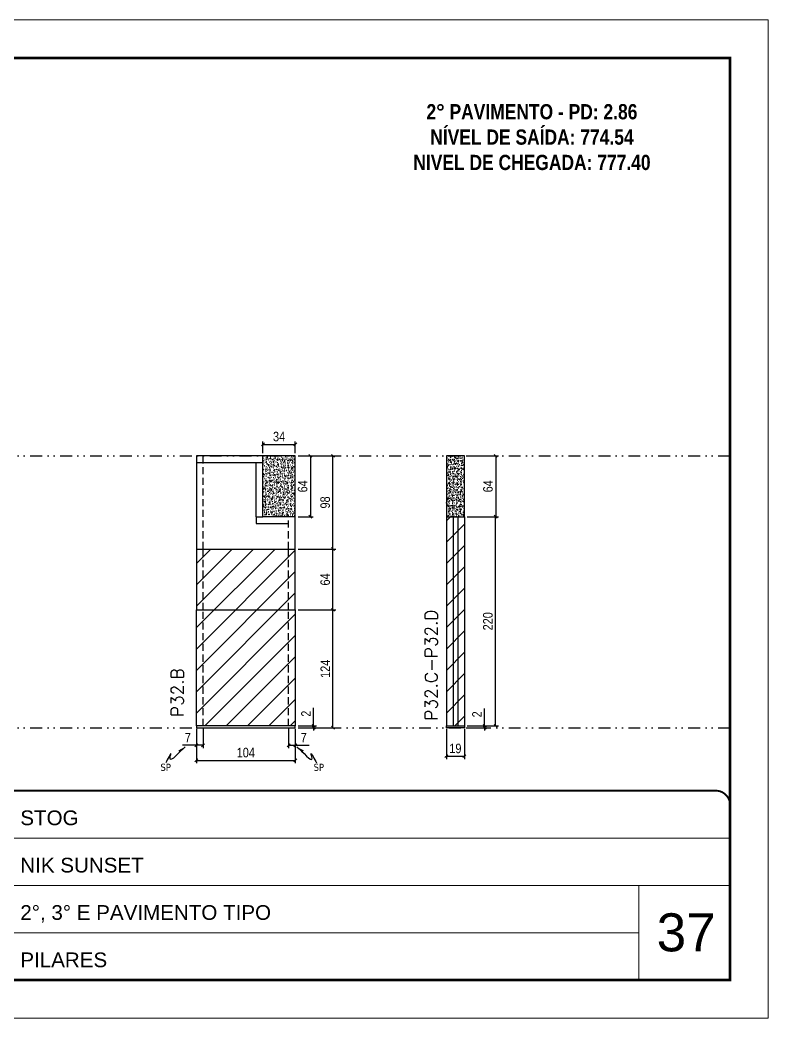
# Model space of a CAD drawing. Extents: x 808 to 7089, y -98 to 17032.
# Drawn here: x 1507 to 2293, y 5645 to 6695 of the extents above; entities that cross this region are included whole.
import ezdxf

# ---------------------------------------------------------------- set-up
doc = ezdxf.new("R2010")
doc.units = 0
for name, pattern in [('CONTINUO', [0]), ('DASHED', [0.75, 0.5, -0.25]), ('DIVIDE2', [0.625, 0.25, -0.125, 0, -0.125, 0, -0.125]), ('HIDDEN', [0.375, 0.25, -0.125])]:
    doc.linetypes.add(name, pattern=pattern)
for name, color, linetype, lineweight in [('CARIMBO', 255, 'Continuous', 9), ('Folhas', 255, 'Continuous', 9), ('REAPROVEITAMENTO', 251, 'Continuous', 9), ('SARRAFO DE PRESSAO', 251, 'DASHED', 9), ('Texto Seção', 7, 'Continuous', 15)]:
    doc.layers.add(name, color=color, linetype=linetype, lineweight=lineweight)
for name, color, linetype in [('COTA', 241, 'Continuous'), ('NOMENCLATURA', 7, 'Continuous'), ('Nível', 160, 'Continuous'), ('Painéis', 200, 'Continuous'), ('SARR_2.2x7', 40, 'Continuous'), ('Sarrafo de Pressão', 42, 'HIDDEN'), ('texto', 7, 'Continuous')]:
    doc.layers.add(name, color=color, linetype=linetype)
doc.styles.add('ARIAL', font='arial.ttf')
doc.styles.add('COTA TECNICA', font='techl___.ttf', dxfattribs={"height": 10})
doc.styles.add('COTA TECNICA-50', font='techl___.ttf', dxfattribs={"height": 10})
doc.styles.add('REGUA-120', font='ROMANS.shx', dxfattribs={"height": 15})
doc.styles.add('ROMANC', font='techb___.ttf', dxfattribs={"height": 2.5})
doc.styles.get("Standard").update_dxf_attribs({"font": 'arial.ttf'})
doc.dimstyles.new('COTA PAINEL-50', dxfattribs={"dimtxt": 10, "dimasz": 3, "dimexe": 3, "dimexo": 3, "dimgap": 3, "dimtad": 1, "dimdec": 1, "dimzin": 12, "dimdsep": 46, "dimtxsty": 'COTA TECNICA-50', "dimblk1": 'OBLIQUE', "dimblk2": 'OBLIQUE', "dimsah": 1, "dimcen": 0.9, "dimclrd": 4, "dimclre": 4, "dimclrt": 240, "dimadec": 1, "dimazin": 3, "dimtfac": 1, "dimtdec": 1, "dimtmove": 0, "dimatfit": 3, "dimfxl": 1, "dimtolj": 1, "dimtzin": 12, "dimarcsym": 0})
doc.dimstyles.new('PAINEL', dxfattribs={"dimtxt": 10, "dimasz": 3, "dimexe": 3, "dimexo": 3, "dimgap": 3, "dimtad": 1, "dimdec": 1, "dimzin": 12, "dimdsep": 46, "dimtxsty": 'COTA TECNICA', "dimblk1": 'OBLIQUE', "dimblk2": 'OBLIQUE', "dimsah": 1, "dimcen": 0.9, "dimclrd": 4, "dimclre": 4, "dimclrt": 240, "dimadec": 1, "dimazin": 3, "dimtfac": 1, "dimtdec": 1, "dimtmove": 0, "dimatfit": 3, "dimfxl": 1, "dimtolj": 1, "dimtzin": 12, "dimarcsym": 0})
doc.dimstyles.get("Standard").update_dxf_attribs({"dimtxt": 0.18, "dimasz": 0.18, "dimexe": 0.18, "dimexo": 0.0625, "dimgap": 0.09, "dimtad": 0, "dimtih": 1, "dimtoh": 1, "dimdec": 4, "dimzin": 0, "dimdsep": 46, "dimtxsty": 'Standard', "dimcen": 0.09, "dimadec": 0, "dimazin": 0, "dimtfac": 1, "dimtdec": 4, "dimtofl": 0, "dimtmove": 0, "dimatfit": 3, "dimfxl": 1, "dimtolj": 1, "dimtzin": 0, "dimarcsym": 0})

# ---------------------------------------------------------------- blocks, each defined once
blk = doc.blocks.new('9999999999')
at = {"color": 30, "linetype": 'CONTINUO'}
for p, q in [((98564.6, 34379.6), (99584, 34379.6)), ((98564.6, 34329.8), (99488, 34329.8)), ((99584, 34329.8), (99488, 34329.8)), ((99488, 34329.8), (99488, 34230.2)), ((98564.6, 34280), (99488, 34280))]:
    blk.add_line(p, q, dxfattribs=at)
at = {"color": 30, "linetype": 'CONTINUO', "const_width": 2}
blk.add_lwpolyline([(99584, 34230.2), (99584, 34414.4, 0.414214), (99569, 34429.4), (98229, 34429.4, 0.414214), (98214, 34414.4), (98214, 34245.2, 0.414214), (98229, 34230.2), (99584, 34230.2)], format="xyb", dxfattribs=at)
at = {"layer": 'Folhas'}
blk.add_lwpolyline([(98139, 34190.2), (99624, 34190.2), (99624, 35240.2), (98139, 35240.2)], close=True, dxfattribs=at)
at = {"layer": 'Folhas', "color": 30, "const_width": 3}
blk.add_lwpolyline([(98214, 34230.2), (99584, 34230.2), (99584, 35200.2), (98214, 35200.2)], close=True, dxfattribs=at)
at = {"color": 7, "linetype": 'Continuous', "ltscale": 5, "style": 'ARIAL'}
for s, height, p in [('STOG', 15.48, (98837.7, 34393.1)), ('NIK SUNSET', 15.48, (98837.7, 34343.3)), ('2°, 3° E PAVIMENTO TIPO', 15.483, (98837.7, 34293.5)), ('PILARES', 15.48, (98837.7, 34243.7))]:
    blk.add_text(s, height=height, dxfattribs=at).set_placement(p)
blk = doc.blocks.new('_Oblique')
at = {"color": 0, "linetype": 'ByBlock', "lineweight": -2}
blk.add_line((-0.5, -0.5), (0.5, 0.5), dxfattribs=at)
blk = doc.blocks.new('*D692')
at = {"layer": 'COTA', "color": 4, "lineweight": -2, "transparency": 16777216}
for p, q in [((1954.9, 5949.7), (1954.9, 5917.8)), ((1973.9, 5949.7), (1973.9, 5917.8)), ((1954.9, 5920.8), (1973.9, 5920.8))]:
    blk.add_line(p, q, dxfattribs=at)
at = {"layer": 'Defpoints', "color": 0, "transparency": 16777216}
for p in [(1954.9, 5952.7), (1973.9, 5952.7), (1973.9, 5920.8)]:
    blk.add_point(p, dxfattribs=at)
at = {"layer": 'COTA', "color": 4, "lineweight": -2, "transparency": 16777216, "xscale": 3, "yscale": 3, "zscale": 3, "rotation": 180}
blk.add_blockref('_Oblique', (1954.9, 5920.8), dxfattribs=at)
at = {"layer": 'COTA', "color": 4, "lineweight": -2, "transparency": 16777216, "xscale": 3, "yscale": 3, "zscale": 3}
blk.add_blockref('_Oblique', (1973.9, 5920.8), dxfattribs=at)
at = {"layer": 'COTA', "color": 240, "transparency": 16777216, "insert": (1964.4, 5928.9), "char_height": 10, "attachment_point": 5, "style": 'COTA TECNICA'}
blk.add_mtext('\\A1;19', dxfattribs=at)
blk = doc.blocks.new('*D693')
at = {"layer": 'COTA', "color": 4, "lineweight": -2, "transparency": 16777216}
for p, q in [((1976.9, 6172.7), (2009.7, 6172.7)), ((2006.7, 5952.7), (2006.7, 6172.7)), ((1976.9, 5952.7), (2009.7, 5952.7))]:
    blk.add_line(p, q, dxfattribs=at)
at = {"layer": 'Defpoints', "color": 0, "transparency": 16777216}
for p in [(1973.9, 6172.7), (2006.7, 6172.7), (1973.9, 5952.7)]:
    blk.add_point(p, dxfattribs=at)
at = {"layer": 'COTA', "color": 4, "lineweight": -2, "transparency": 16777216, "xscale": 3, "yscale": 3, "zscale": 3}
for p, rotation in [((2006.7, 6172.7), 90), ((2006.7, 5952.7), 270)]:
    blk.add_blockref('_Oblique', p, dxfattribs=dict(at, rotation=rotation))
at = {"layer": 'COTA', "color": 240, "transparency": 16777216, "insert": (1998.6, 6062.7), "char_height": 10, "attachment_point": 5, "rotation": 90, "style": 'COTA TECNICA'}
blk.add_mtext('\\A1;220', dxfattribs=at)
blk = doc.blocks.new('*D694')
at = {"layer": 'COTA', "color": 4, "lineweight": -2, "transparency": 16777216}
for p, q in [((1995.1, 5952.7), (1995.1, 5970.8)), ((1976.9, 5952.7), (1998.1, 5952.7)), ((1976.9, 5950.7), (1998.1, 5950.7)), ((1995.1, 5950.7), (1995.1, 5952.7)), ((1995.1, 5950.7), (1995.1, 5947.7))]:
    blk.add_line(p, q, dxfattribs=at)
at = {"layer": 'Defpoints', "color": 0, "transparency": 16777216}
for p in [(1973.9, 5952.7), (1973.9, 5950.7), (1995.1, 5952.7)]:
    blk.add_point(p, dxfattribs=at)
at = {"layer": 'COTA', "color": 4, "lineweight": -2, "transparency": 16777216, "xscale": 3, "yscale": 3, "zscale": 3}
for p, rotation in [((1995.1, 5952.7), 270), ((1995.1, 5950.7), 90)]:
    blk.add_blockref('_Oblique', p, dxfattribs=dict(at, rotation=rotation))
at = {"layer": 'COTA', "color": 240, "transparency": 16777216, "insert": (1987.1, 5964.8), "char_height": 10, "attachment_point": 5, "rotation": 90, "style": 'COTA TECNICA-50'}
blk.add_mtext('\\A1;2', dxfattribs=at)
blk = doc.blocks.new('*D695')
at = {"layer": 'COTA', "color": 4, "lineweight": -2, "transparency": 16777216}
for p, q in [((1692, 5949.7), (1692, 5913.4)), ((1796, 5949.7), (1796, 5913.4)), ((1692, 5916.4), (1796, 5916.4))]:
    blk.add_line(p, q, dxfattribs=at)
at = {"layer": 'Defpoints', "color": 0, "transparency": 16777216}
for p in [(1692, 5952.7), (1796, 5952.7), (1796, 5916.4)]:
    blk.add_point(p, dxfattribs=at)
at = {"layer": 'COTA', "color": 4, "lineweight": -2, "transparency": 16777216, "xscale": 3, "yscale": 3, "zscale": 3, "rotation": 180}
blk.add_blockref('_Oblique', (1692, 5916.4), dxfattribs=at)
at = {"layer": 'COTA', "color": 4, "lineweight": -2, "transparency": 16777216, "xscale": 3, "yscale": 3, "zscale": 3}
blk.add_blockref('_Oblique', (1796, 5916.4), dxfattribs=at)
at = {"layer": 'COTA', "color": 240, "transparency": 16777216, "insert": (1744, 5924.5), "char_height": 10, "attachment_point": 5, "style": 'COTA TECNICA'}
blk.add_mtext('\\A1;104', dxfattribs=at)
blk = doc.blocks.new('*D696')
at = {"layer": 'COTA', "color": 4, "lineweight": -2, "transparency": 16777216}
for p, q in [((1692, 5947.7), (1692, 5929.2)), ((1699, 5949.7), (1699, 5929.2)), ((1692, 5932.2), (1677.3, 5932.2)), ((1699, 5932.2), (1692, 5932.2))]:
    blk.add_line(p, q, dxfattribs=at)
at = {"layer": 'Defpoints', "color": 0, "transparency": 16777216}
for p in [(1692, 5950.7), (1699, 5952.7), (1692, 5932.2)]:
    blk.add_point(p, dxfattribs=at)
at = {"layer": 'COTA', "color": 4, "lineweight": -2, "transparency": 16777216, "xscale": 3, "yscale": 3, "zscale": 3, "rotation": 180}
blk.add_blockref('_Oblique', (1692, 5932.2), dxfattribs=at)
at = {"layer": 'COTA', "color": 4, "lineweight": -2, "transparency": 16777216, "xscale": 3, "yscale": 3, "zscale": 3}
blk.add_blockref('_Oblique', (1699, 5932.2), dxfattribs=at)
at = {"layer": 'COTA', "color": 240, "transparency": 16777216, "insert": (1683.1, 5940.3), "char_height": 10, "attachment_point": 5, "style": 'COTA TECNICA-50'}
blk.add_mtext('\\A1;7', dxfattribs=at)
blk = doc.blocks.new('*D697')
at = {"layer": 'COTA', "color": 4, "lineweight": -2, "transparency": 16777216}
for p, q in [((1789, 5949.7), (1789, 5929.2)), ((1796, 5947.7), (1796, 5929.2)), ((1789, 5932.2), (1796, 5932.2)), ((1796, 5932.2), (1810.7, 5932.2))]:
    blk.add_line(p, q, dxfattribs=at)
at = {"layer": 'Defpoints', "color": 0, "transparency": 16777216}
for p in [(1789, 5952.7), (1796, 5950.7), (1796, 5932.2)]:
    blk.add_point(p, dxfattribs=at)
at = {"layer": 'COTA', "color": 4, "lineweight": -2, "transparency": 16777216, "xscale": 3, "yscale": 3, "zscale": 3, "rotation": 180}
blk.add_blockref('_Oblique', (1789, 5932.2), dxfattribs=at)
at = {"layer": 'COTA', "color": 4, "lineweight": -2, "transparency": 16777216, "xscale": 3, "yscale": 3, "zscale": 3}
blk.add_blockref('_Oblique', (1796, 5932.2), dxfattribs=at)
at = {"layer": 'COTA', "color": 240, "transparency": 16777216, "insert": (1804.9, 5940.3), "char_height": 10, "attachment_point": 5, "style": 'COTA TECNICA-50'}
blk.add_mtext('\\A1;7', dxfattribs=at)
blk = doc.blocks.new('*D698')
at = {"layer": 'COTA', "color": 4, "linetype": 'ByBlock', "lineweight": -2, "transparency": 16777216}
for p, q in [((1799, 6074.7), (1838.7, 6074.7)), ((1835.7, 5950.7), (1835.7, 6074.7)), ((1799, 5950.7), (1838.7, 5950.7))]:
    blk.add_line(p, q, dxfattribs=at)
at = {"layer": 'Defpoints', "color": 0, "linetype": 'ByBlock', "transparency": 16777216}
for p in [(1796, 6074.7), (1835.7, 6074.7), (1796, 5950.7)]:
    blk.add_point(p, dxfattribs=at)
at = {"layer": 'COTA', "color": 4, "linetype": 'ByBlock', "lineweight": -2, "transparency": 16777216, "xscale": 3, "yscale": 3, "zscale": 3}
for p, rotation in [((1835.7, 6074.7), 90), ((1835.7, 5950.7), 270)]:
    blk.add_blockref('_Oblique', p, dxfattribs=dict(at, rotation=rotation))
at = {"layer": 'COTA', "color": 240, "linetype": 'ByBlock', "transparency": 16777216, "insert": (1827.6, 6012.7), "char_height": 10, "attachment_point": 5, "rotation": 90, "style": 'COTA TECNICA'}
blk.add_mtext('\\A1;124', dxfattribs=at)
blk = doc.blocks.new('*D699')
at = {"layer": 'COTA', "color": 4, "lineweight": -2, "transparency": 16777216}
for p, q in [((1815.3, 5952.7), (1815.3, 5971.5)), ((1799, 5952.7), (1818.3, 5952.7)), ((1799, 5950.7), (1818.3, 5950.7)), ((1815.3, 5950.7), (1815.3, 5952.7)), ((1815.3, 5950.7), (1815.3, 5947.7))]:
    blk.add_line(p, q, dxfattribs=at)
at = {"layer": 'Defpoints', "color": 0, "transparency": 16777216}
for p in [(1796, 5952.7), (1796, 5950.7), (1815.3, 5950.7)]:
    blk.add_point(p, dxfattribs=at)
at = {"layer": 'COTA', "color": 4, "lineweight": -2, "transparency": 16777216, "xscale": 3, "yscale": 3, "zscale": 3}
for p, rotation in [((1815.3, 5952.7), 270), ((1815.3, 5950.7), 90)]:
    blk.add_blockref('_Oblique', p, dxfattribs=dict(at, rotation=rotation))
at = {"layer": 'COTA', "color": 240, "transparency": 16777216, "insert": (1807.3, 5965.5), "char_height": 10, "attachment_point": 5, "rotation": 90, "style": 'COTA TECNICA-50'}
blk.add_mtext('\\A1;2', dxfattribs=at)
blk = doc.blocks.new('*D700')
at = {"layer": 'COTA', "color": 4, "linetype": 'ByBlock', "lineweight": -2, "transparency": 16777216}
for p, q in [((1799, 6074.7), (1838.7, 6074.7)), ((1835.7, 5950.7), (1835.7, 6074.7)), ((1799, 5950.7), (1838.7, 5950.7))]:
    blk.add_line(p, q, dxfattribs=at)
at = {"layer": 'Defpoints', "color": 0, "linetype": 'ByBlock', "transparency": 16777216}
for p in [(1796, 6074.7), (1835.7, 6074.7), (1796, 5950.7)]:
    blk.add_point(p, dxfattribs=at)
at = {"layer": 'COTA', "color": 4, "linetype": 'ByBlock', "lineweight": -2, "transparency": 16777216, "xscale": 3, "yscale": 3, "zscale": 3}
for p, rotation in [((1835.7, 6074.7), 90), ((1835.7, 5950.7), 270)]:
    blk.add_blockref('_Oblique', p, dxfattribs=dict(at, rotation=rotation))
at = {"layer": 'COTA', "color": 240, "linetype": 'ByBlock', "transparency": 16777216, "insert": (1827.6, 6012.7), "char_height": 10, "attachment_point": 5, "rotation": 90, "style": 'COTA TECNICA'}
blk.add_mtext('\\A1;124', dxfattribs=at)
blk = doc.blocks.new('*D701')
at = {"layer": 'COTA', "color": 4, "lineweight": -2, "transparency": 16777216}
for p, q in [((1799, 6138.7), (1838.7, 6138.7)), ((1835.7, 6074.7), (1835.7, 6138.7)), ((1799, 6074.7), (1838.7, 6074.7))]:
    blk.add_line(p, q, dxfattribs=at)
at = {"layer": 'Defpoints', "color": 0, "transparency": 16777216}
for p in [(1796, 6138.7), (1835.7, 6138.7), (1796, 6074.7)]:
    blk.add_point(p, dxfattribs=at)
at = {"layer": 'COTA', "color": 4, "lineweight": -2, "transparency": 16777216, "xscale": 3, "yscale": 3, "zscale": 3}
for p, rotation in [((1835.7, 6138.7), 90), ((1835.7, 6074.7), 270)]:
    blk.add_blockref('_Oblique', p, dxfattribs=dict(at, rotation=rotation))
at = {"layer": 'COTA', "color": 240, "transparency": 16777216, "insert": (1827.5, 6106.7), "char_height": 10, "attachment_point": 5, "rotation": 90, "style": 'COTA TECNICA-50'}
blk.add_mtext('\\A1;64', dxfattribs=at)
blk = doc.blocks.new('*D702')
at = {"layer": 'COTA', "color": 4, "lineweight": -2, "transparency": 16777216}
for p, q in [((1799, 6236.7), (1838.7, 6236.7)), ((1835.7, 6138.7), (1835.7, 6236.7)), ((1799, 6138.7), (1838.7, 6138.7))]:
    blk.add_line(p, q, dxfattribs=at)
at = {"layer": 'Defpoints', "color": 0, "transparency": 16777216}
for p in [(1796, 6236.7), (1835.7, 6236.7), (1796, 6138.7)]:
    blk.add_point(p, dxfattribs=at)
at = {"layer": 'COTA', "color": 4, "lineweight": -2, "transparency": 16777216, "xscale": 3, "yscale": 3, "zscale": 3}
for p, rotation in [((1835.7, 6236.7), 90), ((1835.7, 6138.7), 270)]:
    blk.add_blockref('_Oblique', p, dxfattribs=dict(at, rotation=rotation))
at = {"layer": 'COTA', "color": 240, "transparency": 16777216, "insert": (1827.5, 6187.7), "char_height": 10, "attachment_point": 5, "rotation": 90, "style": 'COTA TECNICA-50'}
blk.add_mtext('\\A1;98', dxfattribs=at)
blk = doc.blocks.new('*D631')
at = {"layer": 'COTA', "color": 4, "lineweight": -2, "transparency": 16777216}
for p, q in [((1762, 6239.7), (1762, 6251.8)), ((1762, 6248.8), (1796, 6248.8)), ((1796, 6239.7), (1796, 6251.8))]:
    blk.add_line(p, q, dxfattribs=at)
at = {"layer": 'Defpoints', "color": 0, "transparency": 16777216}
for p in [(1796, 6248.8), (1762, 6236.7), (1796, 6236.7)]:
    blk.add_point(p, dxfattribs=at)
at = {"layer": 'COTA', "color": 4, "lineweight": -2, "transparency": 16777216, "xscale": 3, "yscale": 3, "zscale": 3, "rotation": 180}
blk.add_blockref('_Oblique', (1762, 6248.8), dxfattribs=at)
at = {"layer": 'COTA', "color": 4, "lineweight": -2, "transparency": 16777216, "xscale": 3, "yscale": 3, "zscale": 3}
blk.add_blockref('_Oblique', (1796, 6248.8), dxfattribs=at)
at = {"layer": 'COTA', "color": 240, "transparency": 16777216, "insert": (1779, 6257), "char_height": 10, "attachment_point": 5, "style": 'COTA TECNICA-50'}
blk.add_mtext('\\A1;34', dxfattribs=at)
blk = doc.blocks.new('*D632')
at = {"layer": 'COTA', "color": 4, "lineweight": -2, "transparency": 16777216}
for p, q in [((1799, 6236.7), (1814.9, 6236.7)), ((1811.9, 6236.7), (1811.9, 6172.7)), ((1799, 6172.7), (1814.9, 6172.7))]:
    blk.add_line(p, q, dxfattribs=at)
at = {"layer": 'Defpoints', "color": 0, "transparency": 16777216}
for p in [(1796, 6236.7), (1796, 6172.7), (1811.9, 6172.7)]:
    blk.add_point(p, dxfattribs=at)
at = {"layer": 'COTA', "color": 4, "lineweight": -2, "transparency": 16777216, "xscale": 3, "yscale": 3, "zscale": 3}
for p, rotation in [((1811.9, 6236.7), 90), ((1811.9, 6172.7), 270)]:
    blk.add_blockref('_Oblique', p, dxfattribs=dict(at, rotation=rotation))
at = {"layer": 'COTA', "color": 240, "transparency": 16777216, "insert": (1803.8, 6204.7), "char_height": 10, "attachment_point": 5, "rotation": 90, "style": 'COTA TECNICA'}
blk.add_mtext('\\A1;64', dxfattribs=at)
blk = doc.blocks.new('*D1720')
at = {"layer": 'COTA', "color": 4, "linetype": 'ByBlock', "lineweight": -2, "transparency": 16777216}
for p, q in [((1976.9, 6236.7), (2009.8, 6236.7)), ((2006.8, 6236.7), (2006.8, 6172.7)), ((1976.9, 6172.7), (2009.8, 6172.7))]:
    blk.add_line(p, q, dxfattribs=at)
at = {"layer": 'Defpoints', "color": 0, "linetype": 'ByBlock', "transparency": 16777216}
for p in [(1973.9, 6236.7), (1973.9, 6172.7), (2006.8, 6172.7)]:
    blk.add_point(p, dxfattribs=at)
at = {"layer": 'COTA', "color": 4, "linetype": 'ByBlock', "lineweight": -2, "transparency": 16777216, "xscale": 3, "yscale": 3, "zscale": 3}
for p, rotation in [((2006.8, 6236.7), 90), ((2006.8, 6172.7), 270)]:
    blk.add_blockref('_Oblique', p, dxfattribs=dict(at, rotation=rotation))
at = {"layer": 'COTA', "color": 240, "linetype": 'ByBlock', "transparency": 16777216, "insert": (1998.7, 6204.7), "char_height": 10, "attachment_point": 5, "rotation": 90, "style": 'COTA TECNICA'}
blk.add_mtext('\\A1;64', dxfattribs=at)

msp = doc.modelspace()

# ---------------------------------------------------------------- hatches: boundary and pattern name
at = {"layer": 'COTA', "linetype": 'ByBlock'}
h = msp.add_hatch(dxfattribs=at)
h.set_pattern_fill('AR-CONC', color=256, scale=0.03)
h.set_pattern_definition([(50, (-7090.7415, 2124.7227), (5.46554, -0.4781726), [0.5715, -6.2865]), (355, (-7090.7415, 2124.7227), (-1.0573026, 5.7317054), [0.4572, -5.0292175]), (100.451445, (-7090.286, 2124.683), (4.4082374, 5.2535326), [0.4857003, -5.3427073]), (46.1842, (-7090.7415, 2126.2467), (8.132371, -1.26127), [0.85725, -9.42975]), (96.63556, (-7090.064, 2126.1416), (7.122124, 7.422784), [0.728551, -8.014068]), (351.18415, (-7090.7415, 2126.247), (7.122124, 7.422784), [0.685799, -7.543792]), (21, (-7089.9795, 2125.8657), (4.5484317, -3.067956), [0.5715, -6.2865]), (326, (-7089.9795, 2125.8657), (1.854061, 5.525639), [0.4572, -5.0292]), (71.451445, (-7089.6005, 2125.61), (6.4024926, 2.457683), [0.4857003, -5.342698]), (37.5, (-7090.7415, 2124.7227), (0.0926581, 2.53665117), [0, -4.96824, 0, -5.1054, 0, -5.04825]), (7.5, (-7090.7415, 2124.7227), (2.0045899, 3.00541724), [0, -2.91084, 0, -4.85394, 0, -1.92405]), (327.5, (-7092.4408, 2124.7227), (4.06771786, -0.1718623), [0, -1.905, 0, -5.9436, 0, -7.8867]), (317.5, (-7093.2028, 2124.7227), (4.4438754, 0.7627947), [0, -2.4765, 0, -3.94716, 0, -5.6007])])
h.paths.add_polyline_path([(1762.01, 6236.71), (1762.01, 6172.71), (1796.01, 6172.71), (1796.01, 6236.71)])
h = msp.add_hatch(dxfattribs=at)
h.set_pattern_fill('AR-CONC', color=256, scale=0.03)
h.set_pattern_definition([(50, (-7134.208, 2124.7227), (5.46554, -0.4781726), [0.5715, -6.2865]), (355, (-7134.208, 2124.7227), (-1.0573026, 5.7317054), [0.4572, -5.0292175]), (100.451445, (-7133.7527, 2124.683), (4.4082374, 5.2535326), [0.4857003, -5.3427073]), (46.1842, (-7134.208, 2126.2467), (8.132371, -1.26127), [0.85725, -9.42975]), (96.63556, (-7133.5305, 2126.1416), (7.122124, 7.422784), [0.728551, -8.014068]), (351.18415, (-7134.208, 2126.247), (7.122124, 7.422784), [0.685799, -7.543792]), (21, (-7133.446, 2125.8657), (4.5484317, -3.067956), [0.5715, -6.2865]), (326, (-7133.446, 2125.8657), (1.854061, 5.525639), [0.4572, -5.0292]), (71.451445, (-7133.067, 2125.61), (6.4024926, 2.457683), [0.4857003, -5.342698]), (37.5, (-7134.2081, 2124.7227), (0.0926581, 2.53665117), [0, -4.96824, 0, -5.1054, 0, -5.04825]), (7.5, (-7134.2081, 2124.7227), (2.0045899, 3.00541724), [0, -2.91084, 0, -4.85394, 0, -1.92405]), (327.5, (-7135.9074, 2124.7227), (4.06771786, -0.1718623), [0, -1.905, 0, -5.9436, 0, -7.8867]), (317.5, (-7136.6694, 2124.7227), (4.4438754, 0.7627947), [0, -2.4765, 0, -3.94716, 0, -5.6007])])
h.paths.add_polyline_path([(1973.91, 6236.71), (1954.91, 6236.71), (1954.91, 6172.69), (1973.91, 6172.69)])
at = {"layer": 'REAPROVEITAMENTO', "linetype": 'ByBlock'}
h = msp.add_hatch(dxfattribs=at)
h.set_pattern_fill('ANSI31', color=256, scale=5, style=2)
h.set_pattern_definition([(45, (-1617.26, -2971.688), (-11.22532, 11.22532), [])])
h.paths.add_polyline_path([(1973.91, 5952.71), (1973.91, 6172.71), (1954.91, 6172.71), (1954.91, 5952.71)])
h = msp.add_hatch(dxfattribs=at)
h.set_pattern_fill('ANSI31', color=256, scale=5, style=2)
h.set_pattern_definition([(45, (-1880.164, -2971.688), (-11.22532, 11.22532), [])])
h.paths.add_polyline_path([(1692.01, 6138.71), (1796.01, 6138.71), (1796.01, 5952.71), (1692.01, 5952.71)])

# ---------------------------------------------------------------- linework, layer by layer
at = {"layer": 'COTA', "linetype": 'ByBlock'}
for p, q in [((1692.01, 6236.71), (1692.01, 6236.71)), ((1796.01, 6236.71), (1762.01, 6236.71)), ((1796.01, 6172.71), (1796.01, 6236.71))]:
    msp.add_line(p, q, dxfattribs=at)
msp.add_lwpolyline([(1954.91, 6172.69), (1973.91, 6172.69), (1973.91, 6236.71), (1954.91, 6236.71)], close=True, dxfattribs=at)
at = {"layer": 'Nível', "color": 4, "linetype": 'DIVIDE2', "ltscale": 50}
for p, q in [((1202.84, 6236.71), (2253.17, 6236.71)), ((1202.84, 5950.71), (2253.17, 5950.71))]:
    msp.add_line(p, q, dxfattribs=at)
at = {"layer": 'Painéis'}
for p, q in [((1762.01, 6236.71), (1692.01, 6236.71)), ((1692.01, 6236.71), (1692.01, 6074.71)), ((1762.01, 6172.71), (1762.01, 6236.71)), ((1796.01, 6172.71), (1762.01, 6172.71)), ((1796.01, 6074.71), (1796.01, 6172.71)), ((1954.91, 6172.71), (1954.91, 5952.71)), ((1954.91, 6172.71), (1973.91, 6172.71)), ((1954.91, 6172.71), (1973.91, 6172.71)), ((1973.91, 6172.71), (1973.91, 5952.71)), ((1692.01, 6138.71), (1796.01, 6138.71)), ((1954.91, 5952.71), (1973.91, 5952.71)), ((1954.91, 5952.71), (1973.91, 5952.71)), ((1954.91, 5950.71), (1954.91, 5952.71)), ((1973.91, 5950.71), (1954.91, 5950.71)), ((1973.91, 5952.71), (1973.91, 5950.71))]:
    msp.add_line(p, q, dxfattribs=at)
for points in [[(1692.01, 6074.71), (1796.01, 6074.71), (1796.01, 5952.71), (1692.01, 5952.71)], [(1692.01, 5950.71), (1796.01, 5950.71), (1796.01, 5952.71), (1692.01, 5952.71)]]:
    msp.add_lwpolyline(points, close=True, dxfattribs=at)
at = {"layer": 'SARR_2.2x7'}
for p, q in [((1692.01, 6229.71), (1762.01, 6229.71)), ((1755.01, 6172.71), (1755.01, 6229.71)), ((1755.01, 6172.71), (1762.01, 6172.71)), ((1755.01, 6172.71), (1755.01, 6165.71)), ((1755.01, 6165.71), (1789.01, 6165.71)), ((1961.91, 6172.71), (1961.91, 5952.71)), ((1966.91, 6172.71), (1966.91, 5952.71))]:
    msp.add_line(p, q, dxfattribs=at)
at = {"layer": 'Sarrafo de Pressão', "ltscale": 30}
for p, q in [((1699.01, 6138.71), (1699.01, 6236.71)), ((1789.01, 6138.71), (1789.01, 6172.71)), ((1699.01, 6074.71), (1699.01, 6138.71)), ((1789.01, 6074.71), (1789.01, 6138.71)), ((1699.01, 5952.71), (1699.01, 6074.71)), ((1789.01, 5952.71), (1789.01, 6074.71))]:
    msp.add_line(p, q, dxfattribs=at)

# ---------------------------------------------------------------- block references
at = {"layer": 'SARRAFO DE PRESSAO', "color": 6, "linetype": 'ByBlock'}
msp.add_blockref('9999999999', (-97330.81, -28544.9), dxfattribs=at)

# ---------------------------------------------------------------- texts
at = {"layer": 'CARIMBO', "style": 'ARIAL'}
msp.add_text('37', height=40, dxfattribs=at).set_placement((2176.03, 5715.45))
at = {"layer": 'NOMENCLATURA', "color": 2, "insert": (2044.91, 6633.44), "char_height": 16, "attachment_point": 2, "style": 'ROMANC'}
msp.add_mtext_dynamic_manual_height_columns('\\P2° PAVIMENTO - PD: 2.86\\PNÍVEL DE SAÍDA: 774.54\\PNIVEL DE CHEGADA: 777.40', width=328.3607, gutter_width=1, heights=[0], dxfattribs=at)
at = {"layer": 'texto', "color": 0, "char_height": 7.5, "attachment_point": 5}
for insert in [(1659.76, 5909.04), (1820.79, 5909.04)]:
    msp.add_mtext('{\\fTahoma|b0|i0|c0|p34;\\C4;SP}', dxfattribs=dict(at, insert=insert))
at = {"layer": 'Texto Seção', "char_height": 13, "width": 285.3299, "attachment_point": 7, "rotation": 90, "style": 'REGUA-120'}
for s, insert in [('P32.C-P32.D', (1945.46, 5958.13)), ('P32.B', (1678.54, 5961.97))]:
    msp.add_mtext(s, dxfattribs=dict(at, insert=insert))

# ---------------------------------------------------------------- dimensions: what is measured, and where the dimension line sits
at = {"layer": 'COTA'}
for base, p1, p2, picture, middle in [((1796.01, 6248.81), (1762.01, 6236.71), (1796.01, 6236.71), '*D631', (1779.01, 6257.03)), ((1796.01, 5932.2), (1789.01, 5952.71), (1796.01, 5950.71), '*D697', (1804.88, 5940.28))]:
    dim = msp.add_linear_dim(base=base, p1=p1, p2=p2, dimstyle='COTA PAINEL-50', dxfattribs=at)
    dim.commit()
    dim.dimension.update_dxf_attribs({"geometry": picture, "text_midpoint": middle})
for base, p1, p2, angle, dimstyle, picture, middle in [((1835.65, 6236.71), (1796.01, 6138.71), (1796.01, 6236.71), 90, 'COTA PAINEL-50', '*D702', (1827.55, 6187.71)), ((1811.92, 6172.71), (1796.01, 6236.71), (1796.01, 6172.71), 90, 'PAINEL', '*D632', (1803.82, 6204.71)), ((1835.65, 6138.71), (1796.01, 6074.71), (1796.01, 6138.71), 90, 'COTA PAINEL-50', '*D701', (1827.55, 6106.71)), ((1692.01, 5932.2), (1699.01, 5952.71), (1692.01, 5950.71), 180, 'COTA PAINEL-50', '*D696', (1683.15, 5940.28))]:
    dim = msp.add_linear_dim(base=base, p1=p1, p2=p2, angle=angle, dimstyle=dimstyle, dxfattribs=at)
    dim.commit()
    dim.dimension.update_dxf_attribs({"geometry": picture, "text_midpoint": middle})
at = {"layer": 'COTA', "linetype": 'ByBlock'}
dim = msp.add_linear_dim(base=(2006.77, 6172.69), p1=(1973.91, 6236.71), p2=(1973.91, 6172.69), angle=90, dimstyle='PAINEL', dxfattribs=at)
dim.commit()
dim.dimension.update_dxf_attribs({"geometry": '*D1720', "text_midpoint": (1998.67, 6204.7)})
at = {"layer": 'COTA'}
dim = msp.add_linear_dim(base=(2006.73, 6172.71), p1=(1973.91, 5952.71), p2=(1973.91, 6172.71), angle=90, dimstyle='PAINEL', override={"dimarcsym": 2}, dxfattribs=at)
dim.commit()
dim.dimension.update_dxf_attribs({"geometry": '*D693', "text_midpoint": (1998.63, 6062.71)})
at = {"layer": 'COTA', "linetype": 'ByBlock'}
for picture in ['*D698', '*D700']:
    dim = msp.add_aligned_dim(p1=(1796.01, 5950.71), p2=(1796.01, 6074.71), distance=-39.64, dimstyle='PAINEL', dxfattribs=at)
    dim.commit()
    dim.dimension.update_dxf_attribs({"geometry": picture, "text_midpoint": (1827.58, 6012.71)})
at = {"layer": 'COTA'}
for base, p1, p2, picture, middle in [((1815.27, 5950.71), (1796.01, 5952.71), (1796.01, 5950.71), '*D699', (1815.27, 5965.46)), ((1995.11, 5952.71), (1973.91, 5950.71), (1973.91, 5952.71), '*D694', (1995.11, 5964.77))]:
    dim = msp.add_linear_dim(base=base, p1=p1, p2=p2, angle=90, dimstyle='COTA PAINEL-50', dxfattribs=at)
    dim.commit()
    dim.dimension.update_dxf_attribs({"geometry": picture, "text_midpoint": middle, "dimtype": 160})
for base, p1, p2, picture, middle in [((1796.01, 5916.35), (1692.01, 5952.71), (1796.01, 5952.71), '*D695', (1744.01, 5924.46)), ((1973.91, 5920.82), (1954.91, 5952.71), (1973.91, 5952.71), '*D692', (1964.41, 5928.91))]:
    dim = msp.add_linear_dim(base=base, p1=p1, p2=p2, dimstyle='PAINEL', override={"dimarcsym": 2}, dxfattribs=at)
    dim.commit()
    dim.dimension.update_dxf_attribs({"geometry": picture, "text_midpoint": middle})

# ---------------------------------------------------------------- leaders
at = {"layer": 'COTA', "path_type": 1}
for points in [[(1680.18, 5930.53), (1664.4, 5918.7), (1665.32, 5923.51), (1659.77, 5913.72)], [(1797.84, 5930.53), (1813.63, 5918.7), (1812.7, 5923.51), (1818.25, 5913.72)]]:
    msp.add_leader(points, dimstyle='Standard', override={"dimasz": 8}, dxfattribs=at)

doc.saveas('drawing.dxf')
